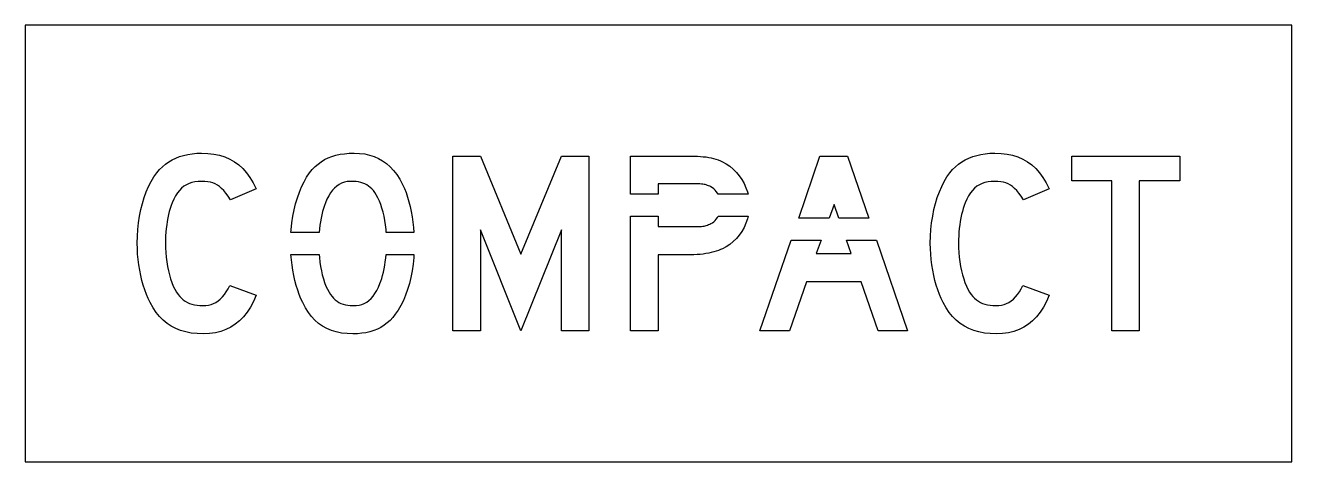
# Model space of a CAD drawing. Extents: x 0 to 29, y 0 to 10.
import ezdxf

# ---------------------------------------------------------------- set-up
doc = ezdxf.new("R2010")
doc.units = 0
doc.layers.add('CUT', color=7, linetype='Continuous')
doc.layers.add('OUTSIDE', color=1, linetype='Continuous')

msp = doc.modelspace()

# ---------------------------------------------------------------- linework, layer by layer
at = {"layer": 'CUT'}
for points in [[(4.9054, 3.2308), (4.8086, 3.1508), (4.7054, 3.0832), (4.5946, 3.028), (4.4766, 2.9852), (4.3518, 2.9544), (4.219, 2.936), (4.079, 2.93), (3.9358, 2.9344), (3.8014, 2.9488), (3.675, 2.9724), (3.5566, 3.0064), (3.4458, 3.05), (3.3422, 3.1036), (3.2454, 3.1676), (3.1558, 3.2416), (3.0722, 3.3264), (2.995, 3.422), (2.9238, 3.5284), (2.8578, 3.6456), (2.8138, 3.7364), (2.7726, 3.8332), (2.735, 3.9352), (2.7006, 4.0424), (2.6694, 4.1536), (2.6422, 4.2684), (2.6186, 4.3868), (2.599, 4.5076), (2.5834, 4.6304), (2.5722, 4.7552), (2.5654, 4.8808), (2.563, 5.0072), (2.5666, 5.1648), (2.577, 5.3216), (2.5938, 5.4764), (2.6174, 5.6284), (2.647, 5.776), (2.6826, 5.9192), (2.7238, 6.0564), (2.771, 6.1872), (2.8238, 6.3096), (2.8814, 6.4236), (2.9446, 6.5276), (3.0122, 6.6212), (3.0742, 6.692), (3.1398, 6.7568), (3.2098, 6.8156), (3.2842, 6.8684), (3.3626, 6.9152), (3.4458, 6.956), (3.533, 6.9908), (3.6246, 7.0192), (3.721, 7.0416), (3.8214, 7.0572), (3.927, 7.0668), (4.037, 7.07), (4.183, 7.0648), (4.3206, 7.0488), (4.449, 7.022), (4.5698, 6.984), (4.6826, 6.9344), (4.7878, 6.8736), (4.8862, 6.8012), (4.9778, 6.7168), (5.063, 6.62), (5.1426, 6.5112), (5.217, 6.39), (5.2858, 6.256), (4.6966, 6.0036), (4.6422, 6.0824), (4.591, 6.1516), (4.5422, 6.2116), (4.4942, 6.2624), (4.4466, 6.3052), (4.3982, 6.3404), (4.3482, 6.3684), (4.2954, 6.3904), (4.2386, 6.406), (4.1774, 6.4168), (4.1106, 6.4228), (4.037, 6.4244), (3.9586, 6.4216), (3.8846, 6.4124), (3.815, 6.3972), (3.7498, 6.3752), (3.6886, 6.3464), (3.6318, 6.3104), (3.5782, 6.2672), (3.5286, 6.2168), (3.4822, 6.158), (3.4394, 6.0916), (3.3998, 6.0168), (3.363, 5.9332), (3.3394, 5.8716), (3.3178, 5.8052), (3.2978, 5.7352), (3.2794, 5.662), (3.2634, 5.5856), (3.249, 5.5072), (3.237, 5.4264), (3.227, 5.344), (3.219, 5.2604), (3.2134, 5.176), (3.2098, 5.0916), (3.2086, 5.0072), (3.211, 4.8984), (3.2166, 4.7904), (3.2266, 4.6836), (3.2398, 4.5788), (3.257, 4.4764), (3.2774, 4.3772), (3.3006, 4.282), (3.3274, 4.1908), (3.357, 4.1052), (3.389, 4.0248), (3.4242, 3.9512), (3.4614, 3.8844), (3.4974, 3.834), (3.5354, 3.7884), (3.5754, 3.7472), (3.6178, 3.7104), (3.663, 3.6784), (3.7106, 3.6508), (3.761, 3.6276), (3.815, 3.6088), (3.8718, 3.594), (3.9326, 3.5836), (3.9966, 3.5776), (4.065, 3.5756), (4.1302, 3.5784), (4.1926, 3.5872), (4.2522, 3.6024), (4.3094, 3.6236), (4.3638, 3.6516), (4.4158, 3.686), (4.4654, 3.7272), (4.513, 3.7752), (4.5582, 3.83), (4.6018, 3.8924), (4.643, 3.9616), (4.6826, 4.0384), (5.2858, 3.814), (5.223, 3.6728), (5.1538, 3.544), (5.0778, 3.4272), (4.995, 3.3228)], [(8.2142, 5.6228), (8.1922, 5.7164), (8.1674, 5.806), (8.1394, 5.8912), (8.1082, 5.9712), (8.0742, 6.0464), (8.037, 6.1156), (8.0046, 6.166), (7.971, 6.2108), (7.9362, 6.2508), (7.899, 6.2864), (7.8602, 6.3172), (7.8194, 6.344), (7.7762, 6.3664), (7.7302, 6.3852), (7.6818, 6.4), (7.6302, 6.4116), (7.5754, 6.4196), (7.5174, 6.4244), (7.4426, 6.4244), (7.3722, 6.4176), (7.3062, 6.4032), (7.2442, 6.3816), (7.1862, 6.3524), (7.1318, 6.3156), (7.0806, 6.2716), (7.033, 6.2196), (6.9886, 6.16), (6.947, 6.0924), (6.9082, 6.0168), (6.8718, 5.9332), (6.8482, 5.8712), (6.8266, 5.8044), (6.8066, 5.7332), (6.7882, 5.6584), (6.7722, 5.5804), (6.7578, 5.5), (6.7458, 5.4176), (6.7358, 5.3336), (6.728, 5.251), (6.0815, 5.251), (6.0858, 5.3164), (6.1026, 5.4724), (6.1254, 5.624), (6.1546, 5.7708), (6.1894, 5.9124), (6.2298, 6.048), (6.2758, 6.1772), (6.3266, 6.2996), (6.3822, 6.4148), (6.4426, 6.522), (6.507, 6.6212), (6.5686, 6.6948), (6.6338, 6.7616), (6.7026, 6.8216), (6.7758, 6.8748), (6.8534, 6.9212), (6.935, 6.9616), (7.0218, 6.9952), (7.113, 7.0224), (7.2098, 7.0436), (7.3114, 7.0584), (7.4186, 7.0672), (7.5318, 7.07), (7.6546, 7.0656), (7.7718, 7.0512), (7.8826, 7.0276), (7.9874, 6.9936), (8.087, 6.95), (8.1806, 6.8964), (8.2694, 6.8324), (8.353, 6.7584), (8.4318, 6.6736), (8.5058, 6.578), (8.575, 6.4716), (8.6406, 6.3544), (8.681, 6.2636), (8.7186, 6.1668), (8.753, 6.0648), (8.7842, 5.9576), (8.8122, 5.8464), (8.837, 5.7316), (8.8578, 5.6132), (8.8754, 5.4924), (8.889, 5.3696), (8.8985, 5.251), (8.2655, 5.251), (8.2598, 5.3204), (8.2478, 5.4244), (8.2326, 5.5252)], [(10.423, 3), (9.7914, 3), (9.7914, 7), (10.423, 7), (11.3494, 4.7544), (12.2758, 7), (12.907, 7), (12.907, 3), (12.2758, 3), (12.2758, 5.3156), (11.3494, 3), (10.423, 5.3156)], [(15.7342, 6.2756), (15.6998, 6.2984), (15.6726, 6.3116), (15.6466, 6.3228), (15.621, 6.3328), (15.5954, 6.3412), (15.5694, 6.3484), (15.5422, 6.3544), (15.513, 6.3592), (15.4818, 6.3628), (15.4474, 6.3652), (15.4094, 6.3672), (15.3678, 6.368), (15.321, 6.3684), (14.493, 6.3684), (14.493, 6.1282), (13.8614, 6.1282), (13.8614, 7), (15.237, 7), (15.3154, 6.9992), (15.3894, 6.9976), (15.4594, 6.994), (15.5258, 6.9892), (15.589, 6.9824), (15.649, 6.9736), (15.7066, 6.9628), (15.7618, 6.95), (15.815, 6.9348), (15.8666, 6.9172), (15.917, 6.8968), (15.9666, 6.8736), (16.0526, 6.8264), (16.1342, 6.7696), (16.211, 6.704), (16.2826, 6.6308), (16.3482, 6.5508), (16.407, 6.4648), (16.4586, 6.374), (16.5022, 6.2792), (16.537, 6.1808), (16.5507, 6.1282), (15.8662, 6.1282), (15.8494, 6.1552), (15.8242, 6.1892), (15.7966, 6.2208), (15.7662, 6.2496)], [(18.8298, 7), (19.3179, 5.5808), (18.6297, 5.5808), (18.521, 5.8912), (18.4085, 5.5808), (17.7103, 5.5808), (18.1982, 7)], [(23.1566, 3.3228), (23.067, 3.2308), (22.9702, 3.1508), (22.867, 3.0832), (22.7562, 3.028), (22.6382, 2.9852), (22.5134, 2.9544), (22.3806, 2.936), (22.2406, 2.93), (22.0974, 2.9344), (21.963, 2.9488), (21.8366, 2.9724), (21.7182, 3.0064), (21.6074, 3.05), (21.5038, 3.1036), (21.407, 3.1676), (21.3174, 3.2416), (21.2338, 3.3264), (21.1566, 3.422), (21.0854, 3.5284), (21.0194, 3.6456), (20.9754, 3.7364), (20.9342, 3.8332), (20.8966, 3.9352), (20.8622, 4.0424), (20.831, 4.1536), (20.8038, 4.2684), (20.7802, 4.3868), (20.7606, 4.5076), (20.745, 4.6304), (20.7338, 4.7552), (20.727, 4.8808), (20.7246, 5.0072), (20.7282, 5.1648), (20.7386, 5.3216), (20.7554, 5.4764), (20.779, 5.6284), (20.8086, 5.776), (20.8442, 5.9192), (20.8854, 6.0564), (20.9326, 6.1872), (20.9854, 6.3096), (21.043, 6.4236), (21.1062, 6.5276), (21.1738, 6.6212), (21.2358, 6.692), (21.3014, 6.7568), (21.3714, 6.8156), (21.4458, 6.8684), (21.5242, 6.9152), (21.6074, 6.956), (21.6946, 6.9908), (21.7862, 7.0192), (21.8826, 7.0416), (21.983, 7.0572), (22.0886, 7.0668), (22.1986, 7.07), (22.3446, 7.0648), (22.4822, 7.0488), (22.6106, 7.022), (22.7314, 6.984), (22.8442, 6.9344), (22.9494, 6.8736), (23.0478, 6.8012), (23.1394, 6.7168), (23.2246, 6.62), (23.3042, 6.5112), (23.3786, 6.39), (23.4474, 6.256), (22.8582, 6.0036), (22.8038, 6.0824), (22.7526, 6.1516), (22.7038, 6.2116), (22.6558, 6.2624), (22.6082, 6.3052), (22.5598, 6.3404), (22.5098, 6.3684), (22.457, 6.3904), (22.4002, 6.406), (22.339, 6.4168), (22.2722, 6.4228), (22.1986, 6.4244), (22.1202, 6.4216), (22.0462, 6.4124), (21.9766, 6.3972), (21.9114, 6.3752), (21.8502, 6.3464), (21.7934, 6.3104), (21.7398, 6.2672), (21.6902, 6.2168), (21.6438, 6.158), (21.601, 6.0916), (21.5614, 6.0168), (21.5246, 5.9332), (21.501, 5.8716), (21.4794, 5.8052), (21.4594, 5.7352), (21.441, 5.662), (21.425, 5.5856), (21.4106, 5.5072), (21.3986, 5.4264), (21.3886, 5.344), (21.3806, 5.2604), (21.375, 5.176), (21.3714, 5.0916), (21.3702, 5.0072), (21.3726, 4.8984), (21.3782, 4.7904), (21.3882, 4.6836), (21.4014, 4.5788), (21.4186, 4.4764), (21.439, 4.3772), (21.4622, 4.282), (21.489, 4.1908), (21.5186, 4.1052), (21.5506, 4.0248), (21.5858, 3.9512), (21.623, 3.8844), (21.659, 3.834), (21.697, 3.7884), (21.737, 3.7472), (21.7794, 3.7104), (21.8246, 3.6784), (21.8722, 3.6508), (21.9226, 3.6276), (21.9766, 3.6088), (22.0334, 3.594), (22.0942, 3.5836), (22.1582, 3.5776), (22.2266, 3.5756), (22.2918, 3.5784), (22.3542, 3.5872), (22.4138, 3.6024), (22.471, 3.6236), (22.5254, 3.6516), (22.5774, 3.686), (22.627, 3.7272), (22.6746, 3.7752), (22.7198, 3.83), (22.7634, 3.8924), (22.8046, 3.9616), (22.8442, 4.0384), (23.4474, 3.814), (23.3846, 3.6728), (23.3154, 3.544), (23.2394, 3.4272)], [(24.879, 6.4384), (23.967, 6.4384), (23.967, 7), (26.437, 7), (26.437, 6.4384), (25.5106, 6.4384), (25.5106, 3), (24.879, 3)], [(16.3482, 5.1932), (16.2826, 5.114), (16.211, 5.0424), (16.1342, 4.9788), (16.0526, 4.9248), (15.9666, 4.8808), (15.9198, 4.8604), (15.8706, 4.8412), (15.819, 4.8232), (15.765, 4.8068), (15.7082, 4.792), (15.649, 4.7788), (15.5874, 4.7676), (15.5226, 4.758), (15.4554, 4.7504), (15.3854, 4.7448), (15.3126, 4.7416), (15.237, 4.7404), (14.493, 4.7404), (14.493, 3), (13.8614, 3), (13.8614, 5.6262), (14.493, 5.6262), (14.493, 5.386), (15.321, 5.386), (15.3678, 5.3864), (15.4094, 5.3872), (15.4474, 5.3892), (15.4818, 5.3916), (15.513, 5.3952), (15.5422, 5.4), (15.5694, 5.406), (15.5954, 5.4128), (15.621, 5.4216), (15.6466, 5.4316), (15.6726, 5.4428), (15.6998, 5.456), (15.7342, 5.476), (15.7662, 5.5), (15.7966, 5.528), (15.8242, 5.5592), (15.8494, 5.5932), (15.8695, 5.6262), (16.5524, 5.6262), (16.537, 5.5656), (16.5022, 5.466), (16.4586, 5.37), (16.407, 5.2788)], [(18.2267, 5.0788), (18.1142, 4.7684), (18.9142, 4.7684), (18.8055, 5.0788), (19.4905, 5.0788), (20.2054, 3), (19.5318, 3), (19.1386, 4.1228), (17.8894, 4.1228), (17.4966, 3), (16.823, 3), (17.5377, 5.0788)], [(8.755, 3.9436), (8.7094, 3.8128), (8.6582, 3.6904), (8.6018, 3.5764), (8.5394, 3.4724), (8.4718, 3.3788), (8.4138, 3.3052), (8.3514, 3.2384), (8.285, 3.1784), (8.2146, 3.1252), (8.1402, 3.0788), (8.0614, 3.0384), (7.9786, 3.0048), (7.8918, 2.9776), (7.801, 2.9564), (7.7058, 2.9416), (7.6066, 2.9328), (7.5034, 2.93), (7.3674, 2.9344), (7.2398, 2.9488), (7.1206, 2.9724), (7.0086, 3.0064), (6.9042, 3.05), (6.807, 3.1036), (6.7166, 3.1676), (6.6322, 3.2416), (6.5542, 3.3264), (6.4818, 3.422), (6.4146, 3.5284), (6.3526, 3.6456), (6.3118, 3.7336), (6.2734, 3.8292), (6.2378, 3.9312), (6.205, 4.0384), (6.1754, 4.1508), (6.149, 4.2668), (6.1266, 4.3856), (6.1074, 4.5064), (6.0922, 4.6284), (6.0812, 4.749), (6.7273, 4.749), (6.733, 4.6776), (6.745, 4.5744), (6.7606, 4.4736), (6.779, 4.3756), (6.8006, 4.2808), (6.8258, 4.1904), (6.8538, 4.1048), (6.885, 4.0248), (6.919, 3.9512), (6.9562, 3.8844), (6.9886, 3.834), (7.023, 3.7884), (7.0594, 3.7472), (7.0982, 3.7104), (7.139, 3.6784), (7.1826, 3.6508), (7.2286, 3.6276), (7.2774, 3.6088), (7.3294, 3.594), (7.3842, 3.5836), (7.4422, 3.5776), (7.5034, 3.5756), (7.575, 3.5788), (7.6418, 3.5884), (7.7046, 3.6052), (7.7634, 3.6284), (7.8186, 3.6588), (7.8702, 3.6964), (7.9186, 3.7412), (7.9642, 3.7936), (8.007, 3.8536), (8.047, 3.9216), (8.085, 3.9972), (8.121, 4.0808), (8.1418, 4.1368), (8.1618, 4.2), (8.1806, 4.2688), (8.1986, 4.342), (8.215, 4.4196), (8.2298, 4.5), (8.243, 4.5824), (8.2542, 4.666), (8.2633, 4.749), (8.8985, 4.749), (8.8942, 4.6784), (8.8786, 4.5236), (8.8566, 4.3716), (8.8286, 4.224), (8.7946, 4.0808)]]:
    msp.add_lwpolyline(points, close=True, dxfattribs=at)
at = {"layer": 'OUTSIDE'}
msp.add_lwpolyline([(0, 0), (29, 0), (29, 10), (0, 10)], close=True, dxfattribs=at)

doc.saveas('drawing.dxf')
